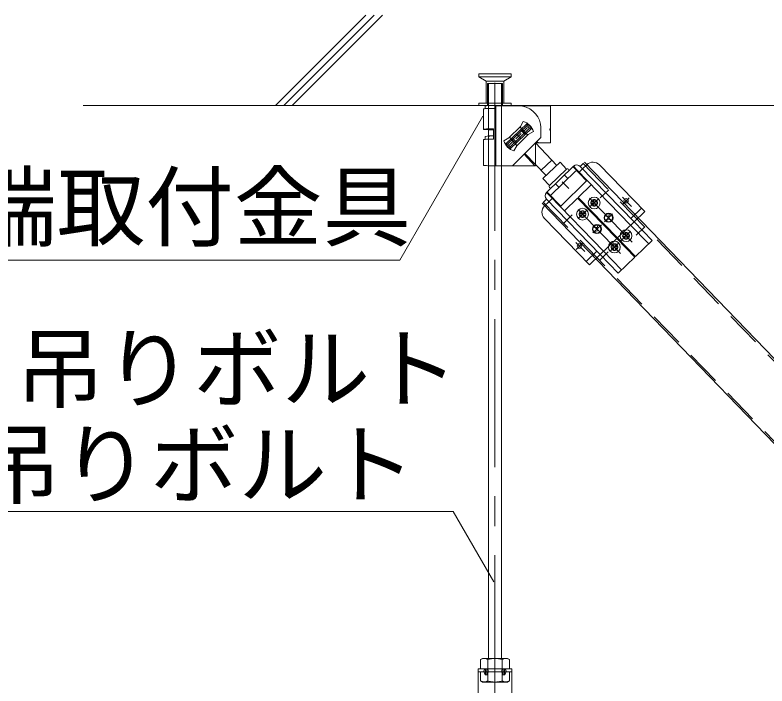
# Model space of a CAD drawing. Units: millimetres, scale not verified. Extents: x -7779 to 7778, y -5419 to 5375.
# Drawn here: x -4610 to -4100, y 688 to 1142 of the extents above; entities that cross this region are included whole.
import ezdxf
from ezdxf.enums import TextEntityAlignment as Align

# ---------------------------------------------------------------- set-up
doc = ezdxf.new("R2010")
doc.units = ezdxf.units.MM
doc.header["$LTSCALE"] = 20
for name, pattern in [('CHAIN1', [8, 5, -1, 1, -1]), ('DASHED1', [1.8, 1.2, -0.6]), ('DOUBLE_CHAIN1', [8.8, 5, -1, 0.6, -0.6, 0.6, -1])]:
    doc.linetypes.add(name, pattern=pattern)
for name, color, linetype, lineweight in [('2-0_中心線', 4, 'CHAIN1', 9), ('2-1_吊りボルト・ハンガー', 7, 'Continuous', 18), ('2-6_文字', 3, 'Continuous', 18), ('2-B_ビス', 4, 'Continuous', 9)]:
    doc.layers.add(name, color=color, linetype=linetype, lineweight=lineweight)
doc.styles.add('ＭＳ ゴシック', font='')
doc.styles.get('ＭＳ ゴシック').set_extended_font_data('MS Gothic')

msp = doc.modelspace()

# ---------------------------------------------------------------- linework, layer by layer
at = {"layer": '2-0_中心線'}
msp.add_line((-4284.58, 1096.51), (-4284.58, 586.35), dxfattribs=at)
at = {"layer": '2-1_吊りボルト・ハンガー'}
for p, q in [((-4296.08, 699.6), (-4296.08, 660.16)), ((-4289.68, 699.21), (-4290.08, 699.6)), ((-4290.08, 699.6), (-4290.08, 695.6)), ((-4279.47, 699.21), (-4279.08, 699.6)), ((-4279.08, 699.6), (-4279.08, 695.6)), ((-4277.68, 699.21), (-4278.08, 699.6)), ((-4278.08, 699.6), (-4278.08, 695.6)), ((-4291.77, 696.76), (-4291.08, 695.6)), ((-4291.08, 695.6), (-4290.08, 695.6)), ((-4289.38, 696.76), (-4290.08, 695.6)), ((-4279.77, 696.76), (-4279.08, 695.6)), ((-4279.08, 695.6), (-4278.08, 695.6)), ((-4277.38, 696.76), (-4278.08, 695.6))]:
    msp.add_line(p, q, dxfattribs=at)
at = {"layer": '2-1_吊りボルト・ハンガー', "linetype": 'DASHED1'}
msp.add_line((-4296.08, 697.66), (-4273.08, 697.66), dxfattribs=at)
at = {"layer": '2-1_吊りボルト・ハンガー'}
for points in [[(-4296.08, 699.6), (-4273.08, 699.6), (-4273.08, 660.16)], [(-4291.47, 699.21), (-4291.08, 699.6), (-4291.08, 695.6)]]:
    msp.add_lwpolyline(points, dxfattribs=at)
for centre, start, end in [((-4290.06, 697.79), 135, 210.9638), ((-4291.1, 697.79), 329.0362, 45), ((-4278.06, 697.79), 135, 210.9638), ((-4279.1, 697.79), 329.0362, 45)]:
    msp.add_arc(centre, 2, start, end, dxfattribs=at)
at = {"layer": '2-6_文字', "color": 7}
for p, q in [((-4372.09, 1142.37), (-4433.29, 1081.17)), ((-4366.37, 1142.43), (-4427.63, 1081.17)), ((-4360.71, 1142.43), (-4421.97, 1081.17)), ((-4563.59, 1081.17), (-2224, 1081.17)), ((-4292.72, 1073.87), (-4348.97, 976.44)), ((-4348.97, 976.44), (-4948.97, 976.44))]:
    msp.add_line(p, q, dxfattribs=at)
at = {"layer": '2-6_文字', "color": 4, "linetype": 'DASHED1', "lineweight": 9}
for p, q in [((-4273.58, 1102.67), (-4295.58, 1102.67)), ((-4273.58, 1100.67), (-4295.58, 1100.67)), ((-4290.58, 1097.67), (-4290.58, 1082.67)), ((-4278.58, 1097.67), (-4290.58, 1097.67)), ((-4289.58, 1096.17), (-4289.58, 1081.17)), ((-4289.58, 1096.17), (-4289.08, 1096.17)), ((-4279.58, 1096.17), (-4289.08, 1096.17)), ((-4279.58, 1096.17), (-4279.58, 1081.17)), ((-4278.58, 1097.67), (-4278.58, 1082.67)), ((-4295.58, 1082.67), (-4295.58, 1081.17)), ((-4273.58, 1082.67), (-4295.58, 1082.67)), ((-4273.58, 1082.67), (-4273.58, 1081.17))]:
    msp.add_line(p, q, dxfattribs=at)
at = {"layer": '2-6_文字', "linetype": 'DASHED1'}
for p, q in [((-4289.08, 1096.17), (-4289.08, 1056.17)), ((-4280.08, 1096.17), (-4280.08, 1056.17)), ((-4289.08, 1081.17), (-4289.08, 1056.17)), ((-4289.08, 1080.63), (-4289.08, 1066.15)), ((-4280.08, 1081.17), (-4280.08, 1056.17)), ((-4267.31, 1064.68), (-4264.2, 1061.44)), ((-4266.69, 1065.28), (-4263.58, 1062.03)), ((-4289.08, 1060.04), (-4289.07, 1040.36)), ((-4273.57, 1058.69), (-4270.45, 1055.44)), ((-4272.95, 1059.28), (-4269.83, 1056.03)), ((-4254.74, 1042.17), (-4254.74, 1042.18)), ((-4229.1, 1037.67), (-4231.33, 1039.96)), ((-4224.79, 1041.86), (-3838.65, 642.01)), ((-4247.04, 1020.25), (-4229.46, 1037.32)), ((-4237.43, 1034.04), (-4235.2, 1031.74)), ((-4225.2, 1038.24), (-4227.5, 1036.02)), ((-4243.53, 1028.12), (-4241.3, 1025.82)), ((-4247.39, 1019.9), (-4249.62, 1022.2)), ((-4251.83, 1015.74), (-3865.7, 615.89)), ((-4248.09, 1016.02), (-4245.79, 1018.25)), ((-4192.6, 1004.67), (-4185.39, 1011.67)), ((-4201.64, 991.44), (-4190.37, 1002.37)), ((-4192.67, 1000.14), (-4180.48, 987.59)), ((-4204.22, 993.38), (-4203.86, 993.73)), ((-4213.26, 980.15), (-4201.99, 991.09)), ((-4222.7, 975.45), (-4215.49, 982.45)), ((-4210.96, 982.38), (-4198.77, 969.82))]:
    msp.add_line(p, q, dxfattribs=at)
at = {"layer": '2-6_文字', "color": 4, "linetype": 'CHAIN1', "lineweight": 9}
msp.add_line((-4284.58, 1096.28), (-4284.58, 612.46), dxfattribs=at)
msp.add_line((-4284.58, 1096.28), (-4284.58, 612.46), dxfattribs=at)
at = {"layer": '2-6_文字'}
for p, q in [((-4291.28, 1080.86), (-4291.28, 1079.03)), ((-4287.73, 1081.17), (-4289.72, 1081.17)), ((-4289.08, 1081.17), (-4289.08, 706.6)), ((-4284.08, 1081.17), (-4287.73, 1081.17)), ((-4284.08, 1081.17), (-4280.08, 1081.17)), ((-4284.08, 1080.86), (-4268.58, 1080.86)), ((-4280.08, 1081.17), (-4280.08, 706.6)), ((-4268.58, 1080.86), (-4247.08, 1080.86)), ((-4247.08, 1055.91), (-4247.08, 1080.86)), ((-4292.28, 1078.86), (-4292.28, 1065.05)), ((-4289.08, 1078.65), (-4289.08, 1078.65)), ((-4284.08, 1042.14), (-4284.08, 1079.21)), ((-4267.37, 1066.94), (-4265.39, 1070.37)), ((-4285.58, 1065.41), (-4285.53, 1058.4)), ((-4277.42, 1054.99), (-4262.84, 1068.97)), ((-4276.01, 1054.96), (-4262.87, 1067.56)), ((-4267.37, 1066.94), (-4275.15, 1059.16)), ((-4259.73, 1065.73), (-4274.31, 1051.74)), ((-4261.14, 1065.76), (-4274.28, 1053.16)), ((-4267.7, 1066.67), (-4262.42, 1061.17)), ((-4264.96, 1063.82), (-4262.51, 1066.17)), ((-4262.87, 1067.56), (-4262.84, 1068.97)), ((-4262.87, 1067.56), (-4261.14, 1065.76)), ((-4262.84, 1068.97), (-4259.73, 1065.73)), ((-4261.14, 1065.76), (-4259.73, 1065.73)), ((-4253.56, 1059.4), (-4253.56, 1065.86)), ((-4247.08, 1065.36), (-4247.38, 1065.36)), ((-4291.28, 1060.26), (-4291.28, 1058.22)), ((-4274.75, 1059.8), (-4269.71, 1054.1)), ((-4268.57, 1060.36), (-4270.38, 1058.63)), ((-4268.57, 1060.36), (-4270.3, 1062.16)), ((-4261.99, 1061.56), (-4269.77, 1053.78)), ((-4268.57, 1060.36), (-4266.77, 1062.09)), ((-4268.57, 1060.36), (-4266.84, 1058.55)), ((-4261.99, 1061.56), (-4258.57, 1063.54)), ((-4247.08, 1055.91), (-4247.08, 1064.36)), ((-4292.28, 1058.05), (-4292.28, 1040.6)), ((-4275.15, 1059.16), (-4278.58, 1057.18)), ((-4274.31, 1051.74), (-4277.42, 1054.99)), ((-4276.01, 1054.96), (-4277.42, 1054.99)), ((-4274.28, 1053.16), (-4276.01, 1054.96)), ((-4272.18, 1056.9), (-4274.64, 1054.54)), ((-4253.57, 1059.39), (-4272.68, 1040.28)), ((-4257.23, 1055.76), (-4242.69, 1040.59)), ((-4247.08, 1055.91), (-4257.07, 1055.91)), ((-4257.07, 1055.91), (-4257.07, 1040.28)), ((-4255.14, 1055.91), (-4256.15, 1056.81)), ((-4274.28, 1053.16), (-4274.31, 1051.74)), ((-4269.77, 1053.78), (-4271.75, 1050.35)), ((-4257.6, 1040.28), (-4264.76, 1048.2)), ((-4264.27, 1048.65), (-4249.91, 1033.67)), ((-4284.08, 1040.28), (-4284.08, 1042.14)), ((-4284.08, 1040.28), (-4257.07, 1040.28)), ((-4253.37, 1037.28), (-4246.15, 1044.2)), ((-4231.33, 1039.96), (-4249.62, 1022.2)), ((-4231.69, 1039.61), (-4222.49, 1030.14)), ((-4224.62, 1042.02), (-4226.8, 1039.9)), ((-4226.8, 1039.9), (-4190.37, 1002.37)), ((-4222.3, 1041.07), (-4225.2, 1038.24)), ((-4223.92, 1042.69), (-3888.08, 694.91)), ((-4213.81, 1040.94), (-4183.16, 1009.37)), ((-4247.62, 1026.95), (-4236.12, 1038.08)), ((-4229.1, 1037.67), (-4229.46, 1037.32)), ((-4229.1, 1037.67), (-4192.67, 1000.14)), ((-4247.64, 1026.98), (-4252.07, 1031.6)), ((-4222.49, 1030.14), (-4240.07, 1013.08)), ((-4238.96, 1029.48), (-4234.53, 1024.86)), ((-4219.28, 1027.55), (-4228.25, 1018.84)), ((-4249.27, 1022.55), (-4240.07, 1013.08)), ((-4247.39, 1019.9), (-4247.04, 1020.25)), ((-4247.39, 1019.9), (-4210.96, 982.38)), ((-4201.64, 991.44), (-4228.25, 1018.84)), ((-4252.7, 1014.91), (-3945.62, 696.92)), ((-4249.69, 1017.67), (-4251.88, 1015.55)), ((-4250.99, 1013.2), (-4248.09, 1016.02)), ((-4249.69, 1017.67), (-4213.26, 980.15)), ((-4248.44, 1016.38), (-4248.09, 1016.02)), ((-4246.14, 1018.61), (-4245.79, 1018.25)), ((-4237.57, 1009.79), (-4228.6, 1018.49)), ((-4201.99, 991.09), (-4228.6, 1018.49)), ((-4219.67, 1015.72), (-4219.68, 1014.72)), ((-4219.68, 1014.72), (-4218.38, 1014.7)), ((-4219.67, 1015.72), (-4218.37, 1015.7)), ((-4217.89, 1014.19), (-4217.91, 1012.89)), ((-4217.84, 1017.49), (-4217.86, 1016.19)), ((-4217.84, 1017.49), (-4216.84, 1017.47)), ((-4216.89, 1014.17), (-4216.91, 1012.87)), ((-4216.84, 1017.47), (-4216.86, 1016.17)), ((-4216.38, 1014.66), (-4215.08, 1014.64)), ((-4216.37, 1015.66), (-4215.07, 1015.64)), ((-4215.07, 1015.64), (-4215.08, 1014.64)), ((-4225.73, 1009.83), (-4225.75, 1008.53)), ((-4225.73, 1009.83), (-4224.73, 1009.81)), ((-4224.73, 1009.81), (-4224.75, 1008.51)), ((-4217.91, 1012.89), (-4216.91, 1012.87)), ((-4190.37, 1002.37), (-4183.16, 1009.37)), ((-4251.12, 1004.72), (-4220.47, 973.15)), ((-4227.56, 1008.05), (-4227.57, 1007.05)), ((-4227.57, 1007.05), (-4226.28, 1007.03)), ((-4227.56, 1008.05), (-4226.26, 1008.03)), ((-4225.78, 1006.53), (-4225.8, 1005.23)), ((-4225.8, 1005.23), (-4224.8, 1005.21)), ((-4224.78, 1006.51), (-4224.8, 1005.21)), ((-4224.28, 1007), (-4222.98, 1006.98)), ((-4224.26, 1008), (-4222.96, 1007.98)), ((-4222.96, 1007.98), (-4222.98, 1006.98)), ((-4207.62, 1005.14), (-4209.68, 1006.89)), ((-4207.62, 1005.14), (-4209.56, 1003.25)), ((-4209.56, 1003.25), (-4206.66, 1004.15)), ((-4209.02, 1006.33), (-4207.43, 1006.1)), ((-4207.62, 1005.14), (-4207.1, 1007.79)), ((-4207.62, 1005.14), (-4205.74, 1003.2)), ((-4215.51, 997.47), (-4217.57, 999.22)), ((-4216.91, 998.67), (-4215.32, 998.44)), ((-4215.51, 997.47), (-4214.99, 1000.12)), ((-4190.37, 1002.37), (-4178.18, 989.82)), ((-4215.51, 997.47), (-4217.45, 995.59)), ((-4217.45, 995.59), (-4214.55, 996.48)), ((-4215.51, 997.47), (-4213.63, 995.53)), ((-4198.07, 993.48), (-4198.09, 992.48)), ((-4198.07, 993.48), (-4196.77, 993.45)), ((-4196.24, 995.25), (-4196.26, 993.95)), ((-4196.24, 995.25), (-4195.24, 995.23)), ((-4195.24, 995.23), (-4195.26, 993.93)), ((-4194.77, 993.42), (-4193.47, 993.4)), ((-4193.47, 993.4), (-4193.49, 992.4)), ((-4201.99, 991.09), (-4201.64, 991.44)), ((-4201.99, 991.09), (-4189.8, 978.53)), ((-4201.64, 991.44), (-4189.45, 978.88)), ((-4198.09, 992.48), (-4196.79, 992.45)), ((-4196.3, 991.95), (-4196.32, 990.65)), ((-4196.32, 990.65), (-4195.32, 990.63)), ((-4195.3, 991.93), (-4195.32, 990.63)), ((-4194.79, 992.42), (-4193.49, 992.4)), ((-4178.18, 989.82), (-4189.45, 978.88)), ((-4205.96, 985.81), (-4205.98, 984.81)), ((-4205.98, 984.81), (-4204.68, 984.79)), ((-4205.96, 985.81), (-4204.66, 985.79)), ((-4204.19, 984.28), (-4204.21, 982.98)), ((-4204.14, 987.58), (-4204.16, 986.28)), ((-4204.14, 987.58), (-4203.14, 987.57)), ((-4203.19, 984.27), (-4203.21, 982.97)), ((-4203.14, 987.57), (-4203.16, 986.27)), ((-4202.68, 984.76), (-4201.38, 984.74)), ((-4202.66, 985.76), (-4201.36, 985.74)), ((-4201.36, 985.74), (-4201.38, 984.74)), ((-4220.47, 973.15), (-4213.26, 980.15)), ((-4213.26, 980.15), (-4201.07, 967.59)), ((-4204.21, 982.98), (-4203.21, 982.97)), ((-4201.07, 967.59), (-4189.8, 978.53))]:
    msp.add_line(p, q, dxfattribs=at)
at = {"layer": '2-6_文字', "linetype": 'CHAIN1'}
for p, q in [((-4213.23, 1018.51), (-4207.52, 1024.06)), ((-4198.19, 1019.1), (-4192.1, 1012.84)), ((-4220.45, 1018.35), (-4191.64, 988.67)), ((-4220.22, 1012.41), (-4214.73, 1017.75)), ((-4198.03, 1014.44), (-4193.67, 1018.68)), ((-4228.34, 1010.68), (-4199.53, 981.01)), ((-4227.98, 1004.88), (-4222.24, 1010.46)), ((-4237.8, 1001.62), (-4232.2, 1007.06)), ((-4210.47, 1002.37), (-4204.97, 1007.71)), ((-4218.23, 994.84), (-4212.48, 1000.42)), ((-4188.85, 993.4), (-4183.14, 998.94)), ((-4193.13, 995.51), (-4199.02, 989.8)), ((-4229.76, 988.45), (-4223.67, 982.19)), ((-4206.39, 982.64), (-4200.64, 988.22)), ((-4229.69, 983.71), (-4225.08, 988.19)), ((-4213.42, 976.51), (-4207.81, 981.95))]:
    msp.add_line(p, q, dxfattribs=at)
at = {"layer": '2-6_文字', "color": 4, "linetype": 'DASHED1', "lineweight": 9}
for points in [[(-4295.58, 1102.67), (-4295.58, 1100.67), (-4290.58, 1097.67)], [(-4273.58, 1102.67), (-4273.58, 1100.67), (-4278.58, 1097.67)]]:
    msp.add_lwpolyline(points, dxfattribs=at)
at = {"layer": '2-6_文字'}
for points in [[(-4289.08, 1080.63), (-4288.56, 1080.93), (-4288.18, 1081.15)], [(-4284.08, 1079.21), (-4284.08, 1080.86), (-4284.08, 1081.17)], [(-4284.08, 1079.21), (-4285.5, 1079.21), (-4286.88, 1079.19), (-4288.18, 1079.17), (-4289.35, 1079.13), (-4290.36, 1079.09), (-4291.18, 1079.04), (-4291.78, 1078.98), (-4292.15, 1078.92), (-4292.28, 1078.86)], [(-4285.6, 1065.41), (-4286.97, 1065.39), (-4288.26, 1065.36), (-4289.42, 1065.32), (-4290.42, 1065.28), (-4291.23, 1065.23), (-4291.82, 1065.17), (-4292.17, 1065.11), (-4292.28, 1065.05), (-4292.14, 1064.99), (-4291.75, 1064.93), (-4291.13, 1064.87), (-4290.3, 1064.82), (-4289.27, 1064.78), (-4288.09, 1064.74), (-4286.79, 1064.72), (-4285.59, 1064.7)], [(-4285.6, 1065.26), (-4286.4, 1065.25), (-4287.13, 1065.23), (-4287.77, 1065.2), (-4288.3, 1065.17), (-4288.7, 1065.14), (-4288.96, 1065.1), (-4289.07, 1065.06), (-4289.03, 1065.02), (-4288.84, 1064.99), (-4288.51, 1064.95), (-4288.03, 1064.92), (-4287.44, 1064.89), (-4286.75, 1064.87), (-4285.98, 1064.85), (-4285.59, 1064.85)], [(-4247.38, 1065.36), (-4247.38, 1064.36), (-4247.08, 1064.36)], [(-4289.08, 1060.04), (-4288.56, 1060.34), (-4288.18, 1060.56)], [(-4285.55, 1058.4), (-4286.92, 1058.38), (-4288.22, 1058.36), (-4289.38, 1058.32), (-4290.39, 1058.28), (-4291.2, 1058.22), (-4291.8, 1058.17), (-4292.16, 1058.11), (-4292.28, 1058.05)], [(-4247.64, 1026.98), (-4236.1, 1038.05), (-4240.53, 1042.67), (-4252.07, 1031.6)]]:
    msp.add_lwpolyline(points, dxfattribs=at)
at = {"layer": '2-6_文字', "linetype": 'DOUBLE_CHAIN1'}
msp.add_lwpolyline([(-4284.07, 1040.28), (-4285.5, 1040.29), (-4286.88, 1040.3), (-4288.17, 1040.33), (-4289.35, 1040.36), (-4290.36, 1040.41), (-4291.18, 1040.46), (-4291.78, 1040.52), (-4292.27, 1040.6)], dxfattribs=at)
at = {"layer": '2-6_文字', "color": 7}
msp.add_lwpolyline([(-4285.35, 758.43), (-4312.9, 806.16), (-4822.9, 806.16)], dxfattribs=at)
at = {"layer": '2-6_文字'}
for centre, radius in [((-4217.38, 1015.18), 4), ((-4217.37, 1015.18), 2.25), ((-4195.78, 1016.63), 1.5), ((-4225.27, 1007.52), 4), ((-4225.27, 1007.52), 2.25), ((-4207.62, 1005.14), 3), ((-4207.62, 1005.14), 3), ((-4207.62, 1005.14), 2.7), ((-4215.51, 997.47), 3), ((-4215.51, 997.47), 3), ((-4215.51, 997.47), 2.7), ((-4195.78, 992.94), 4), ((-4195.78, 992.94), 2.25), ((-4203.67, 985.28), 4), ((-4227.35, 985.98), 1.5), ((-4203.67, 985.28), 2.25)]:
    msp.add_circle(centre, radius, dxfattribs=at)
for centre, radius, start, end in [((-4285.9, 1040.33), 40.88, 92.5588, 97.554), ((-4268.56, 1065.86), 15, 10.5472, 90), ((-4268.57, 1060.36), 10.5, 17.6267, 72.3739), ((-4268.56, 1065.86), 15, 0, 10.5472), ((-4286.77, 1029.72), 30.86, 87.7565, 98.3983), ((-4268.57, 1060.36), 10.5, 197.6258, 252.3738), ((-4229.1, 1037.67), 3.2, 44.1543, 134.1543), ((-4218.12, 1036.76), 6, 44.1543, 134.1543), ((-4235.42, 1037.36), 1, 314.0702, 134.0702), ((-4246.92, 1026.23), 1, 134.0702, 314.0702), ((-4247.39, 1019.9), 3.2, 134.1543, 224.1543), ((-4218.39, 1014.2), 0.5, 359.0702, 89.0701), ((-4218.36, 1016.2), 0.5, 269.0701, 359.0702), ((-4216.39, 1014.16), 0.5, 89.0701, 179.0702), ((-4216.36, 1016.16), 0.5, 179.0702, 269.0702), ((-4246.81, 1008.9), 6, 134.1543, 224.1543), ((-4226.28, 1006.53), 0.5, 359.0702, 89.0701), ((-4226.25, 1008.53), 0.5, 269.0701, 359.0702), ((-4224.28, 1006.5), 0.5, 89.0701, 179.0702), ((-4224.25, 1008.5), 0.5, 179.0702, 269.0702), ((-4196.76, 993.95), 0.5, 269.0701, 359.0702), ((-4194.76, 993.92), 0.5, 179.0702, 269.0702), ((-4196.8, 991.95), 0.5, 359.0702, 89.0701), ((-4194.8, 991.92), 0.5, 89.0701, 179.0702), ((-4204.69, 984.29), 0.5, 359.0702, 89.0701), ((-4204.66, 986.29), 0.5, 269.0701, 359.0702), ((-4202.69, 984.26), 0.5, 89.0701, 179.0702), ((-4202.66, 986.26), 0.5, 179.0702, 269.0702)]:
    msp.add_arc(centre, radius, start, end, dxfattribs=at)
at = {"layer": '2-B_ビス', "color": 7, "lineweight": 18}
for p, q in [((-4293.06, 706.6), (-4294.38, 705.84)), ((-4294.38, 699.6), (-4294.38, 705.84)), ((-4293.06, 706.6), (-4276.09, 706.6)), ((-4289.48, 699.6), (-4289.48, 705.84)), ((-4279.68, 699.6), (-4279.68, 705.84)), ((-4276.09, 706.6), (-4274.78, 705.84)), ((-4274.78, 699.6), (-4274.78, 705.84))]:
    msp.add_line(p, q, dxfattribs=at)
at = {"layer": '2-B_ビス', "color": 7, "linetype": 'DASHED1', "lineweight": 18}
for p, q in [((-4294.38, 697.66), (-4294.38, 691.42)), ((-4289.48, 697.66), (-4289.48, 691.42)), ((-4279.68, 697.66), (-4279.68, 691.42)), ((-4274.78, 697.66), (-4274.78, 691.42)), ((-4293.06, 690.66), (-4294.38, 691.42)), ((-4276.09, 690.66), (-4293.06, 690.66)), ((-4276.09, 690.66), (-4274.78, 691.42))]:
    msp.add_line(p, q, dxfattribs=at)
at = {"layer": '2-B_ビス', "color": 7, "lineweight": 18}
for centre, radius, start, end in [((-4291.17, 699.83), 6.81, 96.3429, 118.0413), ((-4292.09, 701.73), 4.88, 57.5712, 88.0446), ((-4284.58, 690.39), 16.22, 72.412, 107.588), ((-4277.06, 701.73), 4.88, 91.9554, 122.4288), ((-4277.98, 699.83), 6.81, 61.9587, 83.6571)]:
    msp.add_arc(centre, radius, start, end, dxfattribs=at)
at = {"layer": '2-B_ビス', "color": 7, "linetype": 'DASHED1', "lineweight": 18}
for centre, radius, start, end in [((-4291.17, 697.44), 6.81, 241.9587, 263.6571), ((-4292.09, 695.54), 4.88, 271.9554, 302.4288), ((-4284.58, 706.88), 16.22, 252.412, 287.588), ((-4277.06, 695.54), 4.88, 237.5712, 268.0446), ((-4277.98, 697.44), 6.81, 276.3429, 298.0413)]:
    msp.add_arc(centre, radius, start, end, dxfattribs=at)

# ---------------------------------------------------------------- texts
at = {"layer": '2-6_文字', "color": 7, "style": 'ＭＳ ゴシック'}
for s, p in [('斜め部材上端取付金具', (-4941.47, 977.19)), ('吊りボルト', (-4609.15, 867.81)), ('：3/8”吊りボルト', (-4816.52, 802.91))]:
    msp.add_text(s, height=43.99, dxfattribs=at).set_placement(p, align=Align.BOTTOM_LEFT)

doc.saveas('drawing.dxf')
